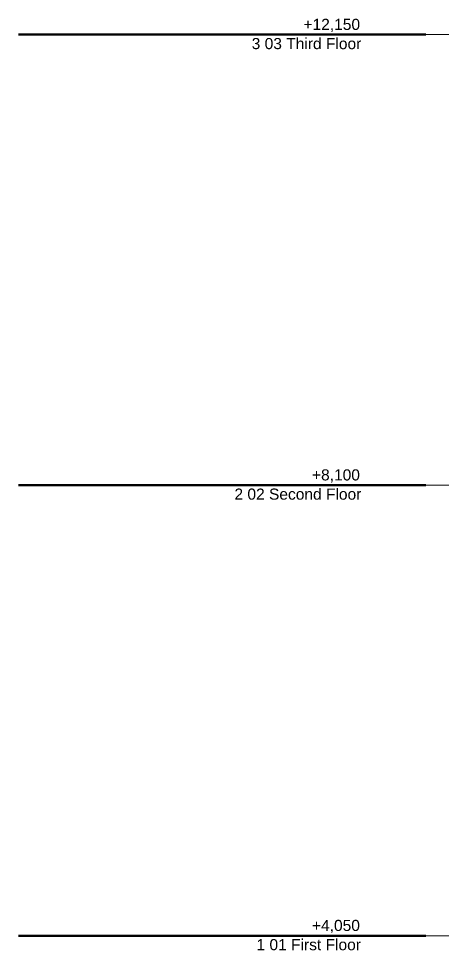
# Model space of a CAD drawing. Header units: millimetres. Extents: x -46169 to 135069, y -86316 to 18123.
# Drawn here: x 105745 to 109556, y -77562 to -69187 of the extents above; entities that cross this region are included whole.
import ezdxf

# ---------------------------------------------------------------- set-up
doc = ezdxf.new("R2010")
doc.units = ezdxf.units.MM
doc.header["$MEASUREMENT"] = 0
doc.layers.add('0_Pen_No__25', color=7, linetype='Continuous', lineweight=50, true_color=0x2a2a2a)
doc.layers.add('0_Pen_No__6', color=7, linetype='Continuous', lineweight=35)
doc.layers.add('0_Pen_No__85', color=8, linetype='Continuous', lineweight=20)
doc.styles.add('GENERATED_STYLE_2', font='')
doc.styles.get('GENERATED_STYLE_2').set_extended_font_data('Arial')

# ---------------------------------------------------------------- blocks, each defined once
blk = doc.blocks.new('I-08 Lecture Theatre Elevation_STORY_MARKER', base_point=(188935.4, -81480.2))
at = {"layer": '0_Pen_No__25', "linetype": 'Continuous'}
for p, q in [((105744.9, -69330.2), (108806.9, -69330.2)), ((109006.9, -69330.2), (108806.9, -69330.2)), ((109006.9, -69330.2), (109206.9, -69330.2)), ((109306.9, -69330.2), (109206.9, -69330.2)), ((109406.9, -69330.2), (109306.9, -69330.2)), ((105744.9, -73380.2), (108806.9, -73380.2)), ((109006.9, -73380.2), (108806.9, -73380.2)), ((109006.9, -73380.2), (109206.9, -73380.2)), ((109306.9, -73380.2), (109206.9, -73380.2)), ((109406.9, -73380.2), (109306.9, -73380.2)), ((105744.9, -77430.2), (108806.9, -77430.2)), ((109006.9, -77430.2), (108806.9, -77430.2)), ((109006.9, -77430.2), (109206.9, -77430.2)), ((109306.9, -77430.2), (109206.9, -77430.2)), ((109406.9, -77430.2), (109306.9, -77430.2))]:
    blk.add_line(p, q, dxfattribs=at)
at = {"layer": '0_Pen_No__85', "linetype": 'Continuous'}
for p, q in [((109406.9, -69330.2), (130811.6, -69330.2)), ((109406.9, -73380.2), (130811.6, -73380.2)), ((109406.9, -77430.2), (130811.6, -77430.2))]:
    blk.add_line(p, q, dxfattribs=at)
at = {"layer": '0_Pen_No__6', "char_height": 100, "attachment_point": 1, "style": 'GENERATED_STYLE_2'}
for s, insert in [('\\A1;{\\fArial|b0|i0|c0|p34;+12,150}', (108307.3, -69188)), ('\\A1;{\\fArial|b0|i0|c0|p34;3 03 Third Floor}', (107841.3, -69360.9)), ('\\A1;{\\fArial|b0|i0|c0|p34;+8,100}', (108383.6, -73238)), ('\\A1;{\\fArial|b0|i0|c0|p34;2 02 Second Floor}', (107686.2, -73410.9)), ('\\A1;{\\fArial|b0|i0|c0|p34;+4,050}', (108383.6, -77288)), ('\\A1;{\\fArial|b0|i0|c0|p34;1 01 First Floor}', (107884.7, -77460.9))]:
    blk.add_mtext(s, dxfattribs=dict(at, insert=insert))

msp = doc.modelspace()

# ---------------------------------------------------------------- block references
at = {"linetype": 'Continuous', "lineweight": 0}
msp.add_blockref('I-08 Lecture Theatre Elevation_STORY_MARKER', (188935.4, -81480.2), dxfattribs=at)

doc.saveas('drawing.dxf')
